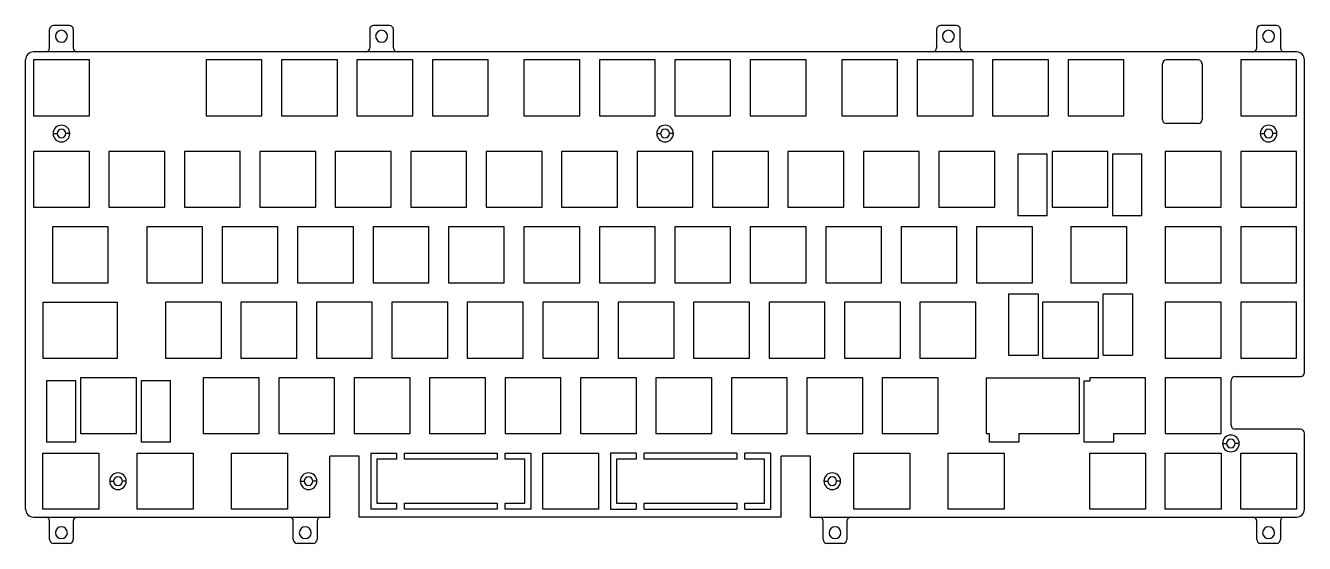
# Model space of a CAD drawing. Extents: x 1024 to 1347, y 624 to 755.
import ezdxf

# ---------------------------------------------------------------- set-up
doc = ezdxf.new("R2010")
doc.units = 0
doc.layers.get('0').update_dxf_attribs({"linetype": 'continuous'})

# ---------------------------------------------------------------- blocks, each defined once
blk = doc.blocks.new('FACEFEAT')
at = {"color": 0}
for p, q in [((1029.77, 748.87), (1029.77, 753.52)), ((1034.77, 754.52), (1030.77, 754.52)), ((1035.77, 753.52), (1035.77, 748.87)), ((1110.6, 753.52), (1110.6, 748.87)), ((1115.6, 754.52), (1111.6, 754.52)), ((1116.6, 748.87), (1116.6, 753.52)), ((1253.73, 753.52), (1253.73, 748.87)), ((1258.73, 754.52), (1254.73, 754.52)), ((1259.73, 748.87), (1259.73, 753.52)), ((1334.57, 748.87), (1334.57, 753.52)), ((1339.57, 754.52), (1335.57, 754.52)), ((1340.57, 753.52), (1340.57, 748.87)), ((1344.62, 747.87), (1025.72, 747.87)), ((1023.72, 632.47), (1023.72, 745.87)), ((1039.82, 745.87), (1025.72, 745.87)), ((1025.72, 745.87), (1025.72, 731.77)), ((1039.82, 731.77), (1039.82, 745.87)), ((1083.39, 745.87), (1069.29, 745.87)), ((1069.29, 745.87), (1069.29, 731.77)), ((1083.39, 731.77), (1083.39, 745.87)), ((1102.44, 745.87), (1088.34, 745.87)), ((1088.34, 745.87), (1088.34, 731.77)), ((1102.44, 731.77), (1102.44, 745.87)), ((1121.49, 745.87), (1107.39, 745.87)), ((1107.39, 745.87), (1107.39, 731.77)), ((1121.49, 731.77), (1121.49, 745.87)), ((1140.54, 745.87), (1126.44, 745.87)), ((1126.44, 745.87), (1126.44, 731.77)), ((1140.54, 731.77), (1140.54, 745.87)), ((1163.64, 745.87), (1149.54, 745.87)), ((1149.54, 745.87), (1149.54, 731.77)), ((1163.64, 731.77), (1163.64, 745.87)), ((1182.69, 745.87), (1168.59, 745.87)), ((1168.59, 745.87), (1168.59, 731.77)), ((1182.69, 731.77), (1182.69, 745.87)), ((1201.74, 745.87), (1187.64, 745.87)), ((1187.64, 745.87), (1187.64, 731.77)), ((1201.74, 731.77), (1201.74, 745.87)), ((1220.79, 745.87), (1206.69, 745.87)), ((1206.69, 745.87), (1206.69, 731.77)), ((1220.79, 731.77), (1220.79, 745.87)), ((1243.89, 745.87), (1229.79, 745.87)), ((1229.79, 745.87), (1229.79, 731.77)), ((1243.89, 731.77), (1243.89, 745.87)), ((1262.94, 745.87), (1248.84, 745.87)), ((1248.84, 745.87), (1248.84, 731.77)), ((1262.94, 731.77), (1262.94, 745.87)), ((1281.99, 745.87), (1267.89, 745.87)), ((1267.89, 745.87), (1267.89, 731.77)), ((1281.99, 731.77), (1281.99, 745.87)), ((1301.04, 745.87), (1286.94, 745.87)), ((1286.94, 745.87), (1286.94, 731.77)), ((1301.04, 731.77), (1301.04, 745.87)), ((1310.78, 730.79), (1310.78, 744.87)), ((1319.78, 745.87), (1311.78, 745.87)), ((1320.78, 744.87), (1320.78, 730.79)), ((1344.62, 745.87), (1330.52, 745.87)), ((1330.52, 745.87), (1330.52, 731.77)), ((1344.62, 731.77), (1344.62, 745.87)), ((1346.62, 666.92), (1346.62, 745.87)), ((1025.72, 731.77), (1039.82, 731.77)), ((1069.29, 731.77), (1083.39, 731.77)), ((1088.34, 731.77), (1102.44, 731.77)), ((1107.39, 731.77), (1121.49, 731.77)), ((1126.44, 731.77), (1140.54, 731.77)), ((1149.54, 731.77), (1163.64, 731.77)), ((1168.59, 731.77), (1182.69, 731.77)), ((1187.64, 731.77), (1201.74, 731.77)), ((1206.69, 731.77), (1220.79, 731.77)), ((1229.79, 731.77), (1243.89, 731.77)), ((1248.84, 731.77), (1262.94, 731.77)), ((1267.89, 731.77), (1281.99, 731.77)), ((1286.94, 731.77), (1301.04, 731.77)), ((1319.78, 729.79), (1311.78, 729.79)), ((1330.52, 731.77), (1344.62, 731.77)), ((1030.67, 727.27), (1031.67, 727.27)), ((1034.87, 727.27), (1033.87, 727.27)), ((1183.07, 727.27), (1184.07, 727.27)), ((1187.27, 727.27), (1186.27, 727.27)), ((1335.47, 727.27), (1336.47, 727.27)), ((1339.67, 727.27), (1338.67, 727.27)), ((1039.82, 722.77), (1025.72, 722.77)), ((1025.72, 722.77), (1025.72, 708.67)), ((1039.82, 708.67), (1039.82, 722.77)), ((1044.77, 722.77), (1044.77, 708.67)), ((1058.87, 722.77), (1044.77, 722.77)), ((1058.87, 708.67), (1058.87, 722.77)), ((1063.82, 722.77), (1063.82, 708.67)), ((1077.92, 722.77), (1063.82, 722.77)), ((1077.92, 708.67), (1077.92, 722.77)), ((1082.87, 722.77), (1082.87, 708.67)), ((1096.97, 722.77), (1082.87, 722.77)), ((1096.97, 708.67), (1096.97, 722.77)), ((1116.02, 722.77), (1101.92, 722.77)), ((1101.92, 722.77), (1101.92, 708.67)), ((1116.02, 708.67), (1116.02, 722.77)), ((1120.97, 722.77), (1120.97, 708.67)), ((1135.07, 722.77), (1120.97, 722.77)), ((1135.07, 708.67), (1135.07, 722.77)), ((1140.02, 722.77), (1140.02, 708.67)), ((1154.12, 722.77), (1140.02, 722.77)), ((1154.12, 708.67), (1154.12, 722.77)), ((1159.07, 722.77), (1159.07, 708.67)), ((1173.17, 722.77), (1159.07, 722.77)), ((1173.17, 708.67), (1173.17, 722.77)), ((1178.12, 722.77), (1178.12, 708.67)), ((1192.22, 722.77), (1178.12, 722.77)), ((1192.22, 708.67), (1192.22, 722.77)), ((1197.17, 722.77), (1197.17, 708.67)), ((1211.27, 722.77), (1197.17, 722.77)), ((1211.27, 708.67), (1211.27, 722.77)), ((1216.22, 722.77), (1216.22, 708.67)), ((1230.32, 722.77), (1216.22, 722.77)), ((1230.32, 708.67), (1230.32, 722.77)), ((1249.37, 722.77), (1235.27, 722.77)), ((1235.27, 722.77), (1235.27, 708.67)), ((1249.37, 708.67), (1249.37, 722.77)), ((1254.32, 722.77), (1254.32, 708.67)), ((1268.42, 722.77), (1254.32, 722.77)), ((1268.42, 708.67), (1268.42, 722.77)), ((1274.26, 722.03), (1274.26, 706.53)), ((1281.66, 722.03), (1274.26, 722.03)), ((1281.66, 706.53), (1281.66, 722.03)), ((1282.89, 722.77), (1282.89, 708.67)), ((1296.99, 722.77), (1282.89, 722.77)), ((1296.99, 708.67), (1296.99, 722.77)), ((1298.14, 722.03), (1298.14, 706.53)), ((1305.54, 722.03), (1298.14, 722.03)), ((1305.54, 706.53), (1305.54, 722.03)), ((1311.47, 722.77), (1311.47, 708.67)), ((1325.57, 722.77), (1311.47, 722.77)), ((1325.57, 708.67), (1325.57, 722.77)), ((1344.62, 722.77), (1330.52, 722.77)), ((1330.52, 722.77), (1330.52, 708.67)), ((1344.62, 708.67), (1344.62, 722.77)), ((1025.72, 708.67), (1039.82, 708.67)), ((1044.77, 708.67), (1058.87, 708.67)), ((1063.82, 708.67), (1077.92, 708.67)), ((1082.87, 708.67), (1096.97, 708.67)), ((1101.92, 708.67), (1116.02, 708.67)), ((1120.97, 708.67), (1135.07, 708.67)), ((1140.02, 708.67), (1154.12, 708.67)), ((1159.07, 708.67), (1173.17, 708.67)), ((1178.12, 708.67), (1192.22, 708.67)), ((1197.17, 708.67), (1211.27, 708.67)), ((1216.22, 708.67), (1230.32, 708.67)), ((1235.27, 708.67), (1249.37, 708.67)), ((1254.32, 708.67), (1268.42, 708.67)), ((1282.89, 708.67), (1296.99, 708.67)), ((1311.47, 708.67), (1325.57, 708.67)), ((1330.52, 708.67), (1344.62, 708.67)), ((1281.66, 706.53), (1274.26, 706.53)), ((1305.54, 706.53), (1298.14, 706.53)), ((1044.58, 703.72), (1030.48, 703.72)), ((1030.48, 703.72), (1030.48, 689.62)), ((1044.58, 689.62), (1044.58, 703.72)), ((1068.39, 703.72), (1054.29, 703.72)), ((1054.29, 703.72), (1054.29, 689.62)), ((1068.39, 689.62), (1068.39, 703.72)), ((1087.44, 703.72), (1073.34, 703.72)), ((1073.34, 703.72), (1073.34, 689.62)), ((1087.44, 689.62), (1087.44, 703.72)), ((1106.49, 703.72), (1092.39, 703.72)), ((1092.39, 703.72), (1092.39, 689.62)), ((1106.49, 689.62), (1106.49, 703.72)), ((1125.54, 703.72), (1111.44, 703.72)), ((1111.44, 703.72), (1111.44, 689.62)), ((1125.54, 689.62), (1125.54, 703.72)), ((1144.59, 703.72), (1130.49, 703.72)), ((1130.49, 703.72), (1130.49, 689.62)), ((1144.59, 689.62), (1144.59, 703.72)), ((1163.64, 703.72), (1149.54, 703.72)), ((1149.54, 703.72), (1149.54, 689.62)), ((1163.64, 689.62), (1163.64, 703.72)), ((1182.69, 703.72), (1168.59, 703.72)), ((1168.59, 703.72), (1168.59, 689.62)), ((1182.69, 689.62), (1182.69, 703.72)), ((1201.74, 703.72), (1187.64, 703.72)), ((1187.64, 703.72), (1187.64, 689.62)), ((1201.74, 689.62), (1201.74, 703.72)), ((1220.79, 703.72), (1206.69, 703.72)), ((1206.69, 703.72), (1206.69, 689.62)), ((1220.79, 689.62), (1220.79, 703.72)), ((1239.84, 703.72), (1225.74, 703.72)), ((1225.74, 703.72), (1225.74, 689.62)), ((1239.84, 689.62), (1239.84, 703.72)), ((1258.89, 703.72), (1244.79, 703.72)), ((1244.79, 703.72), (1244.79, 689.62)), ((1258.89, 689.62), (1258.89, 703.72)), ((1277.94, 703.72), (1263.84, 703.72)), ((1263.84, 703.72), (1263.84, 689.62)), ((1277.94, 689.62), (1277.94, 703.72)), ((1301.75, 703.72), (1287.65, 703.72)), ((1287.65, 703.72), (1287.65, 689.62)), ((1301.75, 689.62), (1301.75, 703.72)), ((1325.57, 703.72), (1311.47, 703.72)), ((1311.47, 703.72), (1311.47, 689.62)), ((1325.57, 689.62), (1325.57, 703.72)), ((1344.62, 703.72), (1330.52, 703.72)), ((1330.52, 703.72), (1330.52, 689.62)), ((1344.62, 689.62), (1344.62, 703.72)), ((1030.48, 689.62), (1044.58, 689.62)), ((1054.29, 689.62), (1068.39, 689.62)), ((1073.34, 689.62), (1087.44, 689.62)), ((1092.39, 689.62), (1106.49, 689.62)), ((1111.44, 689.62), (1125.54, 689.62)), ((1130.49, 689.62), (1144.59, 689.62)), ((1149.54, 689.62), (1163.64, 689.62)), ((1168.59, 689.62), (1182.69, 689.62)), ((1187.64, 689.62), (1201.74, 689.62)), ((1206.69, 689.62), (1220.79, 689.62)), ((1225.74, 689.62), (1239.84, 689.62)), ((1244.79, 689.62), (1258.89, 689.62)), ((1263.84, 689.62), (1277.94, 689.62)), ((1287.65, 689.62), (1301.75, 689.62)), ((1311.47, 689.62), (1325.57, 689.62)), ((1330.52, 689.62), (1344.62, 689.62)), ((1028.11, 684.67), (1046.96, 684.67)), ((1028.11, 684.67), (1028.11, 670.57)), ((1046.96, 670.57), (1046.96, 684.67)), ((1073.15, 684.67), (1059.05, 684.67)), ((1059.05, 684.67), (1059.05, 670.57)), ((1073.15, 670.57), (1073.15, 684.67)), ((1092.2, 684.67), (1078.1, 684.67)), ((1078.1, 684.67), (1078.1, 670.57)), ((1092.2, 670.57), (1092.2, 684.67)), ((1111.25, 684.67), (1097.15, 684.67)), ((1097.15, 684.67), (1097.15, 670.57)), ((1111.25, 670.57), (1111.25, 684.67)), ((1130.3, 684.67), (1116.2, 684.67)), ((1116.2, 684.67), (1116.2, 670.57)), ((1130.3, 670.57), (1130.3, 684.67)), ((1149.35, 684.67), (1135.25, 684.67)), ((1135.25, 684.67), (1135.25, 670.57)), ((1149.35, 670.57), (1149.35, 684.67)), ((1168.4, 684.67), (1154.3, 684.67)), ((1154.3, 684.67), (1154.3, 670.57)), ((1168.4, 670.57), (1168.4, 684.67)), ((1187.45, 684.67), (1173.35, 684.67)), ((1173.35, 684.67), (1173.35, 670.57)), ((1187.45, 670.57), (1187.45, 684.67)), ((1206.5, 684.67), (1192.4, 684.67)), ((1192.4, 684.67), (1192.4, 670.57)), ((1206.5, 670.57), (1206.5, 684.67)), ((1225.55, 684.67), (1211.45, 684.67)), ((1211.45, 684.67), (1211.45, 670.57)), ((1225.55, 670.57), (1225.55, 684.67)), ((1244.6, 684.67), (1230.5, 684.67)), ((1230.5, 684.67), (1230.5, 670.57)), ((1244.6, 670.57), (1244.6, 684.67)), ((1263.65, 684.67), (1249.55, 684.67)), ((1249.55, 684.67), (1249.55, 670.57)), ((1263.65, 670.57), (1263.65, 684.67)), ((1271.88, 686.81), (1279.36, 686.81)), ((1271.88, 686.81), (1271.88, 671.31)), ((1279.36, 686.81), (1279.36, 671.31)), ((1294.61, 684.67), (1280.51, 684.67)), ((1280.51, 684.67), (1280.51, 670.57)), ((1294.61, 670.57), (1294.61, 684.67)), ((1295.76, 671.31), (1295.76, 686.81)), ((1295.76, 686.81), (1303.24, 686.81)), ((1303.24, 686.81), (1303.24, 671.31)), ((1325.57, 684.67), (1311.47, 684.67)), ((1311.47, 684.67), (1311.47, 670.57)), ((1325.57, 670.57), (1325.57, 684.67)), ((1344.62, 684.67), (1330.52, 684.67)), ((1330.52, 684.67), (1330.52, 670.57)), ((1344.62, 670.57), (1344.62, 684.67)), ((1028.11, 670.57), (1046.96, 670.57)), ((1059.05, 670.57), (1073.15, 670.57)), ((1078.1, 670.57), (1092.2, 670.57)), ((1097.15, 670.57), (1111.25, 670.57)), ((1116.2, 670.57), (1130.3, 670.57)), ((1135.25, 670.57), (1149.35, 670.57)), ((1154.3, 670.57), (1168.4, 670.57)), ((1173.35, 670.57), (1187.45, 670.57)), ((1192.4, 670.57), (1206.5, 670.57)), ((1211.45, 670.57), (1225.55, 670.57)), ((1230.5, 670.57), (1244.6, 670.57)), ((1249.55, 670.57), (1263.65, 670.57)), ((1271.88, 671.31), (1279.36, 671.31)), ((1280.51, 670.57), (1294.61, 670.57)), ((1295.76, 671.31), (1303.24, 671.31)), ((1311.47, 670.57), (1325.57, 670.57)), ((1330.52, 670.57), (1344.62, 670.57)), ((1051.72, 665.62), (1037.62, 665.62)), ((1037.62, 665.62), (1037.62, 651.52)), ((1051.72, 651.52), (1051.72, 665.62)), ((1068.58, 665.62), (1068.58, 651.52)), ((1082.68, 665.62), (1068.58, 665.62)), ((1082.68, 651.52), (1082.68, 665.62)), ((1087.63, 665.62), (1087.63, 651.52)), ((1101.73, 665.62), (1087.63, 665.62)), ((1101.73, 651.52), (1101.73, 665.62)), ((1106.68, 665.62), (1106.68, 651.52)), ((1120.78, 665.62), (1106.68, 665.62)), ((1120.78, 651.52), (1120.78, 665.62)), ((1125.73, 665.62), (1125.73, 651.52)), ((1139.83, 665.62), (1125.73, 665.62)), ((1139.83, 651.52), (1139.83, 665.62)), ((1144.78, 665.62), (1144.78, 651.52)), ((1158.88, 665.62), (1144.78, 665.62)), ((1158.88, 651.52), (1158.88, 665.62)), ((1163.83, 665.62), (1163.83, 651.52)), ((1177.93, 665.62), (1163.83, 665.62)), ((1177.93, 651.52), (1177.93, 665.62)), ((1182.88, 665.62), (1182.88, 651.52)), ((1196.98, 665.62), (1182.88, 665.62)), ((1196.98, 651.52), (1196.98, 665.62)), ((1201.93, 665.62), (1201.93, 651.52)), ((1216.03, 665.62), (1201.93, 665.62)), ((1216.03, 651.52), (1216.03, 665.62)), ((1220.98, 665.62), (1220.98, 651.52)), ((1235.08, 665.62), (1220.98, 665.62)), ((1235.08, 651.52), (1235.08, 665.62)), ((1240.03, 665.62), (1240.03, 651.52)), ((1254.13, 665.62), (1240.03, 665.62)), ((1254.13, 651.52), (1254.13, 665.62)), ((1266.22, 665.62), (1289.85, 665.62)), ((1266.22, 665.62), (1266.22, 651.52)), ((1289.85, 651.52), (1289.85, 665.62)), ((1292.42, 665.62), (1292.42, 664.88)), ((1306.52, 665.62), (1292.42, 665.62)), ((1306.52, 651.52), (1306.52, 665.62)), ((1311.47, 665.62), (1311.47, 651.52)), ((1325.57, 665.62), (1311.47, 665.62)), ((1325.57, 651.52), (1325.57, 665.62)), ((1329.12, 665.92), (1345.62, 665.92)), ((1036.4, 664.88), (1029, 664.88)), ((1029, 664.88), (1029, 649.38)), ((1036.4, 649.38), (1036.4, 664.88)), ((1060.27, 664.88), (1052.87, 664.88)), ((1052.87, 664.88), (1052.87, 649.38)), ((1060.27, 649.38), (1060.27, 664.88)), ((1291, 664.88), (1292.42, 664.88)), ((1291, 649.38), (1291, 664.88)), ((1328.12, 653.62), (1328.12, 664.92)), ((1345.62, 652.62), (1329.12, 652.62)), ((1036.4, 649.38), (1029, 649.38)), ((1037.62, 651.52), (1051.72, 651.52)), ((1060.27, 649.38), (1052.87, 649.38)), ((1068.58, 651.52), (1082.68, 651.52)), ((1087.63, 651.52), (1101.73, 651.52)), ((1106.68, 651.52), (1120.78, 651.52)), ((1125.73, 651.52), (1139.83, 651.52)), ((1144.78, 651.52), (1158.88, 651.52)), ((1163.83, 651.52), (1177.93, 651.52)), ((1182.88, 651.52), (1196.98, 651.52)), ((1201.93, 651.52), (1216.03, 651.52)), ((1220.98, 651.52), (1235.08, 651.52)), ((1240.03, 651.52), (1254.13, 651.52)), ((1266.22, 651.52), (1267.12, 651.52)), ((1267.12, 649.38), (1267.12, 651.52)), ((1274.52, 649.38), (1267.12, 649.38)), ((1274.52, 651.52), (1274.52, 649.38)), ((1274.52, 651.52), (1289.85, 651.52)), ((1298.4, 649.38), (1291, 649.38)), ((1298.4, 651.52), (1298.4, 649.38)), ((1298.4, 651.52), (1306.52, 651.52)), ((1311.47, 651.52), (1325.57, 651.52)), ((1325.94, 649.04), (1326.94, 649.04)), ((1330.14, 649.04), (1329.14, 649.04)), ((1346.62, 632.47), (1346.62, 651.62)), ((1028.1, 632.47), (1028.1, 646.57)), ((1028.1, 646.57), (1042.2, 646.57)), ((1042.2, 646.57), (1042.2, 632.47)), ((1051.91, 646.57), (1066.01, 646.57)), ((1051.91, 632.47), (1051.91, 646.57)), ((1066.01, 646.57), (1066.01, 632.47)), ((1075.72, 646.57), (1089.82, 646.57)), ((1075.72, 632.47), (1075.72, 646.57)), ((1089.82, 646.57), (1089.82, 632.47)), ((1107.91, 645.83), (1100.51, 645.83)), ((1100.51, 630.47), (1100.51, 645.83)), ((1107.91, 630.47), (1107.91, 645.83)), ((1110.91, 646.57), (1117.41, 646.57)), ((1110.91, 646.57), (1110.91, 632.47)), ((1117.41, 646.57), (1117.41, 645.07)), ((1119.41, 646.57), (1142.8, 646.57)), ((1119.41, 645.07), (1119.41, 646.57)), ((1142.8, 646.57), (1142.8, 645.07)), ((1144.8, 646.57), (1151.3, 646.57)), ((1144.8, 645.07), (1144.8, 646.57)), ((1151.3, 646.57), (1151.3, 632.47)), ((1154.3, 646.57), (1168.4, 646.57)), ((1154.3, 632.47), (1154.3, 646.57)), ((1168.4, 646.57), (1168.4, 632.47)), ((1177.9, 646.57), (1171.4, 646.57)), ((1171.4, 646.57), (1171.4, 632.47)), ((1177.9, 646.57), (1177.9, 645.07)), ((1203.29, 646.57), (1179.9, 646.57)), ((1179.9, 645.07), (1179.9, 646.57)), ((1203.29, 646.57), (1203.29, 645.07)), ((1211.79, 646.57), (1205.29, 646.57)), ((1205.29, 645.07), (1205.29, 646.57)), ((1211.79, 646.57), (1211.79, 632.47)), ((1221.91, 645.83), (1214.51, 645.83)), ((1214.51, 630.47), (1214.51, 645.83)), ((1221.91, 630.47), (1221.91, 645.83)), ((1232.88, 646.57), (1246.98, 646.57)), ((1232.88, 632.47), (1232.88, 646.57)), ((1246.98, 646.57), (1246.98, 632.47)), ((1256.7, 646.57), (1270.8, 646.57)), ((1256.7, 632.47), (1256.7, 646.57)), ((1270.8, 646.57), (1270.8, 632.47)), ((1292.42, 646.57), (1306.52, 646.57)), ((1292.42, 632.47), (1292.42, 646.57)), ((1306.52, 646.57), (1306.52, 632.47)), ((1311.47, 646.57), (1325.57, 646.57)), ((1311.47, 632.47), (1311.47, 646.57)), ((1325.57, 646.57), (1325.57, 632.47)), ((1330.52, 646.57), (1344.62, 646.57)), ((1330.52, 632.47), (1330.52, 646.57)), ((1344.62, 646.57), (1344.62, 632.47)), ((1112.41, 645.07), (1112.41, 633.97)), ((1117.41, 645.07), (1112.41, 645.07)), ((1142.8, 645.07), (1119.41, 645.07)), ((1149.8, 645.07), (1144.8, 645.07)), ((1149.8, 633.97), (1149.8, 645.07)), ((1177.9, 645.07), (1172.9, 645.07)), ((1172.9, 645.07), (1172.9, 633.97)), ((1203.29, 645.07), (1179.9, 645.07)), ((1210.29, 645.07), (1205.29, 645.07)), ((1210.29, 633.97), (1210.29, 645.07)), ((1044.95, 639.52), (1045.95, 639.52)), ((1049.15, 639.52), (1048.15, 639.52)), ((1093.07, 639.52), (1094.07, 639.52)), ((1097.27, 639.52), (1096.27, 639.52)), ((1225.3, 639.52), (1226.3, 639.52)), ((1229.5, 639.52), (1228.5, 639.52)), ((1112.41, 633.97), (1117.41, 633.97)), ((1117.41, 633.97), (1117.41, 632.47)), ((1119.41, 633.97), (1142.8, 633.97)), ((1119.41, 632.47), (1119.41, 633.97)), ((1142.8, 633.97), (1142.8, 632.47)), ((1144.8, 633.97), (1149.8, 633.97)), ((1144.8, 632.47), (1144.8, 633.97)), ((1172.9, 633.97), (1177.9, 633.97)), ((1177.9, 633.97), (1177.9, 632.47)), ((1179.9, 633.97), (1203.29, 633.97)), ((1179.9, 632.47), (1179.9, 633.97)), ((1203.29, 633.97), (1203.29, 632.47)), ((1205.29, 633.97), (1210.29, 633.97)), ((1205.29, 632.47), (1205.29, 633.97)), ((1025.72, 630.47), (1100.51, 630.47)), ((1042.2, 632.47), (1028.1, 632.47)), ((1066.01, 632.47), (1051.91, 632.47)), ((1089.82, 632.47), (1075.72, 632.47)), ((1214.51, 630.47), (1107.91, 630.47)), ((1117.41, 632.47), (1110.91, 632.47)), ((1142.8, 632.47), (1119.41, 632.47)), ((1151.3, 632.47), (1144.8, 632.47)), ((1168.4, 632.47), (1154.3, 632.47)), ((1171.4, 632.47), (1177.9, 632.47)), ((1179.9, 632.47), (1203.29, 632.47)), ((1205.29, 632.47), (1211.79, 632.47)), ((1221.91, 630.47), (1344.62, 630.47)), ((1246.98, 632.47), (1232.88, 632.47)), ((1270.8, 632.47), (1256.7, 632.47)), ((1306.52, 632.47), (1292.42, 632.47)), ((1325.57, 632.47), (1311.47, 632.47)), ((1344.62, 632.47), (1330.52, 632.47)), ((1029.77, 624.82), (1029.77, 629.47)), ((1035.77, 629.47), (1035.77, 624.82)), ((1091.32, 624.82), (1091.32, 629.47)), ((1097.32, 629.47), (1097.32, 624.82)), ((1225.1, 624.82), (1225.1, 629.47)), ((1231.1, 629.47), (1231.1, 624.82)), ((1334.57, 624.82), (1334.57, 629.47)), ((1340.57, 629.47), (1340.57, 624.82)), ((1034.77, 623.82), (1030.77, 623.82)), ((1096.32, 623.82), (1092.32, 623.82)), ((1230.1, 623.82), (1226.1, 623.82)), ((1339.57, 623.82), (1335.57, 623.82))]:
    blk.add_line(p, q, dxfattribs=at)
for centre, radius, start, end in [((1030.77, 753.52), 1, 90, -180), ((1032.77, 751.82), 1.5, 0, -180), ((1034.77, 753.52), 1, 0, 90), ((1111.6, 753.52), 1, 90, -180), ((1113.6, 751.82), 1.5, 0, -180), ((1115.6, 753.52), 1, 0, 90), ((1254.73, 753.52), 1, 90, -180), ((1256.73, 751.82), 1.5, 0, -180), ((1258.73, 753.52), 1, 0, 90), ((1335.57, 753.52), 1, 90, -180), ((1337.57, 751.82), 1.5, 0, -180), ((1339.57, 753.52), 1, 0, 90), ((1032.77, 751.82), 1.5, -180, 0), ((1113.6, 751.82), 1.5, -180, 0), ((1256.73, 751.82), 1.5, -180, 0), ((1337.57, 751.82), 1.5, -180, 0), ((1025.72, 745.87), 2, 90, -180), ((1028.77, 748.87), 1, -90, 0), ((1036.77, 748.87), 1, -180, -90), ((1109.6, 748.87), 1, -90, 0), ((1117.6, 748.87), 1, -180, -90), ((1252.73, 748.87), 1, -90, 0), ((1260.73, 748.87), 1, -180, -90), ((1333.57, 748.87), 1, -90, 0), ((1341.57, 748.87), 1, -180, -90), ((1344.62, 745.87), 2, 0, 90), ((1311.78, 744.87), 1, 90, -180), ((1319.78, 744.87), 1, 0, 90), ((1311.78, 730.79), 1, -180, -90), ((1319.78, 730.79), 1, -90, 0), ((1032.77, 727.27), 2.1, 90, 180), ((1032.77, 727.27), 2.1, 180, -90), ((1032.77, 727.27), 1.1, 90, 180), ((1032.77, 727.27), 1.1, 180, -90), ((1032.77, 727.27), 2.1, 0, 90), ((1032.77, 727.27), 1.1, 0, 90), ((1032.77, 727.27), 2.1, -90, 0), ((1032.77, 727.27), 1.1, -90, 0), ((1185.17, 727.27), 2.1, 90, 180), ((1185.17, 727.27), 2.1, 180, -90), ((1185.17, 727.27), 1.1, 90, 180), ((1185.17, 727.27), 1.1, 180, -90), ((1185.17, 727.27), 2.1, 0, 90), ((1185.17, 727.27), 1.1, 0, 90), ((1185.17, 727.27), 2.1, -90, 0), ((1185.17, 727.27), 1.1, -90, 0), ((1337.57, 727.27), 2.1, 90, 180), ((1337.57, 727.27), 2.1, 180, -90), ((1337.57, 727.27), 1.1, 90, 180), ((1337.57, 727.27), 1.1, 180, -90), ((1337.57, 727.27), 2.1, 0, 90), ((1337.57, 727.27), 1.1, 0, 90), ((1337.57, 727.27), 2.1, -90, 0), ((1337.57, 727.27), 1.1, -90, 0), ((1329.12, 664.92), 1, 90, -180), ((1345.62, 666.92), 1, -90, 0), ((1329.12, 653.62), 1, -180, -90), ((1345.62, 651.62), 1, 0, 90), ((1328.04, 649.04), 2.1, 90, -180), ((1328.04, 649.04), 2.1, -180, -90), ((1328.04, 649.04), 1.1, 90, -180), ((1328.04, 649.04), 1.1, -180, -90), ((1328.04, 649.04), 2.1, 0, 90), ((1328.04, 649.04), 1.1, 0, 90), ((1328.04, 649.04), 2.1, -90, 0), ((1328.04, 649.04), 1.1, -90, 0), ((1047.05, 639.52), 2.1, 90, -180), ((1047.05, 639.52), 2.1, -180, -90), ((1047.05, 639.52), 1.1, 90, -180), ((1047.05, 639.52), 1.1, -180, -90), ((1047.05, 639.52), 2.1, 0, 90), ((1047.05, 639.52), 1.1, 0, 90), ((1047.05, 639.52), 2.1, -90, 0), ((1047.05, 639.52), 1.1, -90, 0), ((1095.17, 639.52), 2.1, 90, -180), ((1095.17, 639.52), 2.1, -180, -90), ((1095.17, 639.52), 1.1, 90, -180), ((1095.17, 639.52), 1.1, -180, -90), ((1095.17, 639.52), 2.1, 0, 90), ((1095.17, 639.52), 1.1, 0, 90), ((1095.17, 639.52), 2.1, -90, 0), ((1095.17, 639.52), 1.1, -90, 0), ((1227.4, 639.52), 2.1, 90, -180), ((1227.4, 639.52), 2.1, -180, -90), ((1227.4, 639.52), 1.1, 90, -180), ((1227.4, 639.52), 1.1, -180, -90), ((1227.4, 639.52), 2.1, 0, 90), ((1227.4, 639.52), 1.1, 0, 90), ((1227.4, 639.52), 2.1, -90, 0), ((1227.4, 639.52), 1.1, -90, 0), ((1025.72, 632.47), 2, -180, -90), ((1028.77, 629.47), 1, 0, 90), ((1036.77, 629.47), 1, 90, -180), ((1090.32, 629.47), 1, 0, 90), ((1098.32, 629.47), 1, 90, -180), ((1224.1, 629.47), 1, 0, 90), ((1232.1, 629.47), 1, 90, -180), ((1333.57, 629.47), 1, 0, 90), ((1341.57, 629.47), 1, 90, -180), ((1344.62, 632.47), 2, -90, 0), ((1032.77, 626.52), 1.5, 0, -180), ((1032.77, 626.52), 1.5, -180, 0), ((1094.32, 626.52), 1.5, 0, -180), ((1094.32, 626.52), 1.5, -180, 0), ((1228.1, 626.52), 1.5, 0, -180), ((1228.1, 626.52), 1.5, -180, 0), ((1337.57, 626.52), 1.5, 0, -180), ((1337.57, 626.52), 1.5, -180, 0), ((1030.77, 624.82), 1, -180, -90), ((1034.77, 624.82), 1, -90, 0), ((1092.32, 624.82), 1, -180, -90), ((1096.32, 624.82), 1, -90, 0), ((1226.1, 624.82), 1, -180, -90), ((1230.1, 624.82), 1, -90, 0), ((1335.57, 624.82), 1, -180, -90), ((1339.57, 624.82), 1, -90, 0)]:
    blk.add_arc(centre, radius, start, end, dxfattribs=at)

msp = doc.modelspace()

# ---------------------------------------------------------------- block references
at = {"color": 0}
msp.add_blockref('FACEFEAT', (0, 0), dxfattribs=at)

doc.saveas('drawing.dxf')
